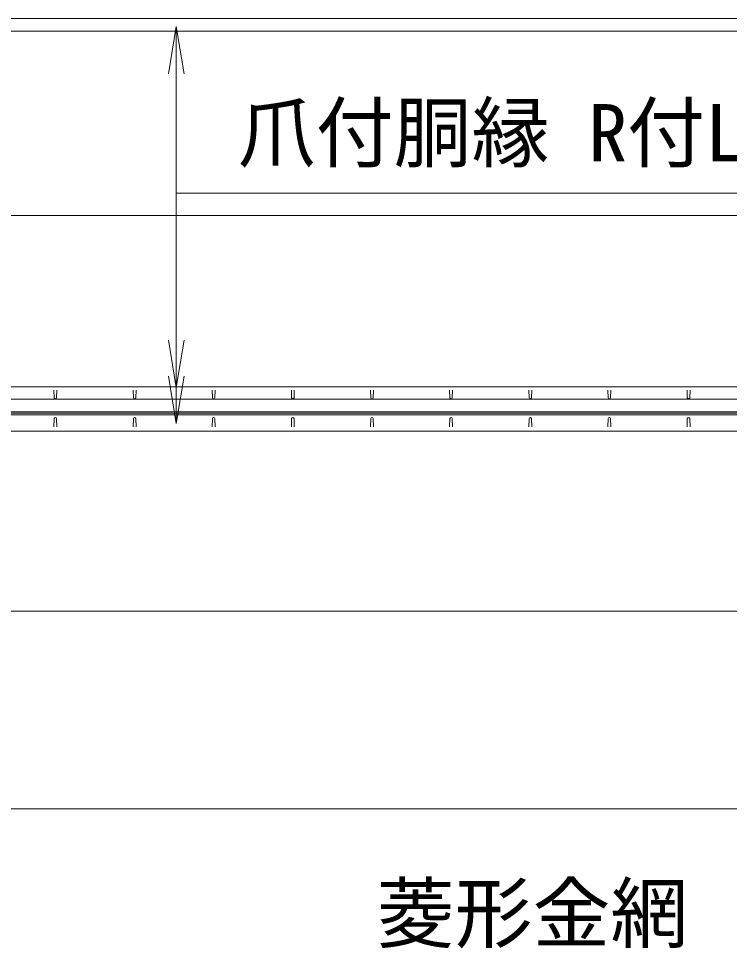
# Model space of a CAD drawing. Units: millimetres at full size; details may follow other scales. Extents: x -12600 to 12600, y -8910 to 8910.
# Drawn here: x -7235 to -5439, y 1809 to 4159 of the extents above; entities that cross this region are included whole.
import ezdxf
from ezdxf.enums import TextEntityAlignment as Align

# ---------------------------------------------------------------- set-up
doc = ezdxf.new("R2010")
doc.units = ezdxf.units.MM
doc.header["$LTSCALE"] = 30
for name, color, linetype, lineweight in [('0-0_D-STR1', 1, 'Continuous', 18), ('0-2_0', 7, 'Continuous', 18), ('0-4_D-STR3', 3, 'Continuous', 13), ('0-9_D-STR-TXT', 7, 'Continuous', 13)]:
    doc.layers.add(name, color=color, linetype=linetype, lineweight=lineweight)
doc.styles.add('ＭＳ ゴシック', font='')
doc.styles.get('ＭＳ ゴシック').set_extended_font_data('MS Gothic')

# ---------------------------------------------------------------- blocks, each defined once
blk = doc.blocks.new('_Open')
at = {"layer": '0-2_0'}
blk.add_line((-30, 5), (0, 0), dxfattribs=at)
blk.add_lwpolyline([(-30, -5), (0, 0), (-30, 0)], dxfattribs=at)

msp = doc.modelspace()

# ---------------------------------------------------------------- linework, layer by layer
at = {"layer": '0-0_D-STR1'}
for p, q in [((-10515.02, 4159.4), (-4519.47, 4159.4)), ((-10515.02, 4127.58), (-4519.47, 4127.58)), ((-10515.02, 3228.86), (-4519.47, 3228.86)), ((-10515.02, 3197.04), (-4519.47, 3197.04)), ((-7145.02, 3200.39), (-7145.77, 3219.72)), ((-7139.02, 3200.39), (-7138.27, 3219.72)), ((-6945.02, 3200.39), (-6945.77, 3219.72)), ((-6939.02, 3200.39), (-6938.27, 3219.72)), ((-6745.02, 3200.39), (-6745.77, 3219.72)), ((-6739.02, 3200.39), (-6738.27, 3219.72)), ((-6545.02, 3200.39), (-6545.77, 3219.72)), ((-6539.02, 3200.39), (-6538.27, 3219.72)), ((-6345.02, 3200.39), (-6345.77, 3219.72)), ((-6339.02, 3200.39), (-6338.27, 3219.72)), ((-6145.02, 3200.39), (-6145.77, 3219.72)), ((-6139.02, 3200.39), (-6138.27, 3219.72)), ((-5945.02, 3200.39), (-5945.77, 3219.72)), ((-5939.02, 3200.39), (-5938.27, 3219.72)), ((-5745.02, 3200.39), (-5745.77, 3219.72)), ((-5739.02, 3200.39), (-5738.27, 3219.72)), ((-5545.02, 3200.39), (-5545.77, 3219.72)), ((-5539.02, 3200.39), (-5538.27, 3219.72)), ((-10515.02, 3165.22), (-4519.47, 3165.22)), ((-10515.02, 3161.68), (-4527.76, 3161.68)), ((-10515.02, 3157.68), (-4527.76, 3157.68)), ((-7145.02, 3148.56), (-7145.77, 3127.06)), ((-7139.02, 3148.56), (-7138.27, 3127.06)), ((-6945.02, 3148.56), (-6945.77, 3127.06)), ((-6939.02, 3148.56), (-6938.27, 3127.06)), ((-6745.02, 3148.56), (-6745.77, 3127.06)), ((-6739.02, 3148.56), (-6738.27, 3127.06)), ((-6545.02, 3148.56), (-6545.77, 3127.06)), ((-6539.02, 3148.56), (-6538.27, 3127.06)), ((-6345.02, 3148.56), (-6345.77, 3127.06)), ((-6339.02, 3148.56), (-6338.27, 3127.06)), ((-6145.02, 3148.56), (-6145.77, 3127.06)), ((-6139.02, 3148.56), (-6138.27, 3127.06)), ((-5945.02, 3148.56), (-5945.77, 3127.06)), ((-5939.02, 3148.56), (-5938.27, 3127.06)), ((-5745.02, 3148.56), (-5745.77, 3127.06)), ((-5739.02, 3148.56), (-5738.27, 3127.06)), ((-5545.02, 3148.56), (-5545.77, 3127.06)), ((-5539.02, 3148.56), (-5538.27, 3127.06)), ((-10515.02, 3116.68), (-4527.76, 3116.68))]:
    msp.add_line(p, q, dxfattribs=at)
for centre, start, end in [((-7142.02, 3201.64), 202.61986, 337.38014), ((-6942.02, 3201.64), 202.61986, 337.38014), ((-6742.02, 3201.64), 202.61986, 337.38014), ((-6542.02, 3201.64), 202.61986, 337.38014), ((-6342.02, 3201.64), 202.61986, 337.38014), ((-6142.02, 3201.64), 202.61986, 337.38014), ((-5942.02, 3201.64), 202.61986, 337.38014), ((-5742.02, 3201.64), 202.61986, 337.38014), ((-5542.02, 3201.64), 202.61986, 337.38014), ((-7142.02, 3147.31), 22.61986, 157.38014), ((-6942.02, 3147.31), 22.61986, 157.38014), ((-6742.02, 3147.31), 22.61986, 157.38014), ((-6542.02, 3147.31), 22.61986, 157.38014), ((-6342.02, 3147.31), 22.61986, 157.38014), ((-6142.02, 3147.31), 22.61986, 157.38014), ((-5942.02, 3147.31), 22.61986, 157.38014), ((-5742.02, 3147.31), 22.61986, 157.38014), ((-5542.02, 3147.31), 22.61986, 157.38014)]:
    msp.add_arc(centre, 3.25, start, end, dxfattribs=at)
at = {"layer": '0-4_D-STR3'}
for p, q in [((-10422.82, 3661.61), (-3690.02, 3661.61)), ((-10422.82, 2661.68), (-3690.02, 2661.68)), ((-10422.82, 2161.68), (-3690.02, 2161.68))]:
    msp.add_line(p, q, dxfattribs=at)
at = {"layer": '0-9_D-STR-TXT'}
for q in [(-6836.58, 4137.62), (-6836.58, 3228.73)]:
    msp.add_line((-6836.58, 3717.91), q, dxfattribs=at)
msp.add_lwpolyline([(-4742.95, 3717.91), (-6836.58, 3717.91), (-6836.58, 3137.6)], dxfattribs=at)

# ---------------------------------------------------------------- block references
at = {"layer": '0-9_D-STR-TXT', "xscale": 4, "yscale": 4}
for p, rotation in [((-6836.58, 4139.62), 90), ((-6836.58, 3226.73), 270), ((-6836.58, 3135.6), 270)]:
    msp.add_blockref('_Open', p, dxfattribs=dict(at, rotation=rotation))

# ---------------------------------------------------------------- texts
at = {"layer": '0-9_D-STR-TXT', "style": 'ＭＳ ゴシック'}
for s, p in [('爪付胴縁 R付L45x45x4', (-6680.77, 3755.67)), ('菱形金網', (-6329.87, 1782.42))]:
    msp.add_text(s, height=144.3, dxfattribs=at).set_placement(p, align=Align.BOTTOM_LEFT)

doc.saveas('drawing.dxf')
